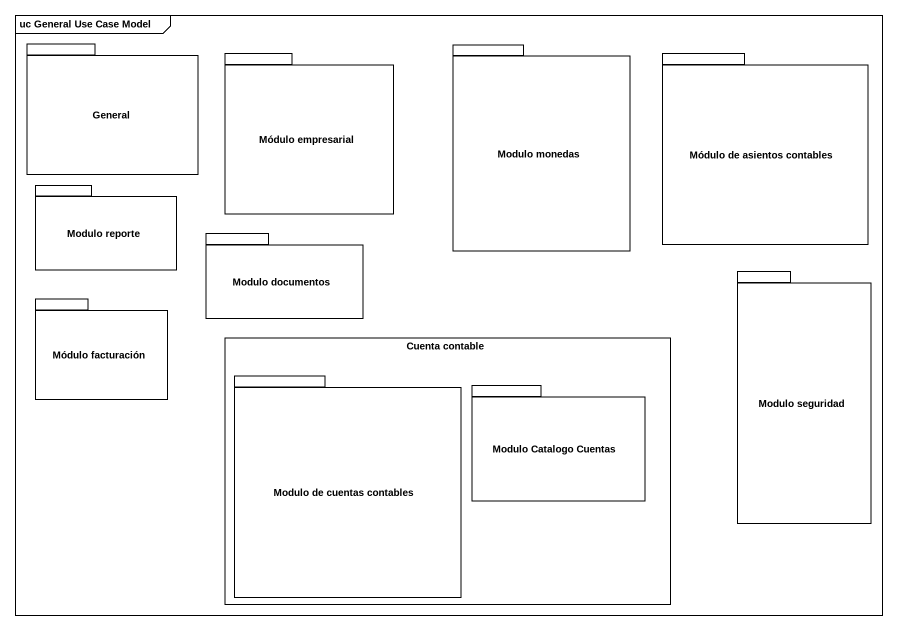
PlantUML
@startuml
mainframe uc General Use Case Model
package General {
}
package "Modulo monedas" as Modulo_monedas {
}
package "Módulo empresarial" as Módulo_empresarial {
}
package "Módulo de asientos contables" as Módulo_de_asientos_contables {
}
package "Modulo reporte" as Modulo_reporte {
}
package "Modulo documentos" as Modulo_documentos {
}
package "Módulo facturación" as Módulo_facturación {
}
package "Modulo seguridad" as Modulo_seguridad {
}
rectangle "Cuenta contable" as Cuenta_contable {
  package "Modulo de cuentas contables" as Modulo_de_cuentas_contables {
  }
  package "Modulo Catalogo Cuentas" as Modulo_Catalogo_Cuentas {
  }
}
@enduml
